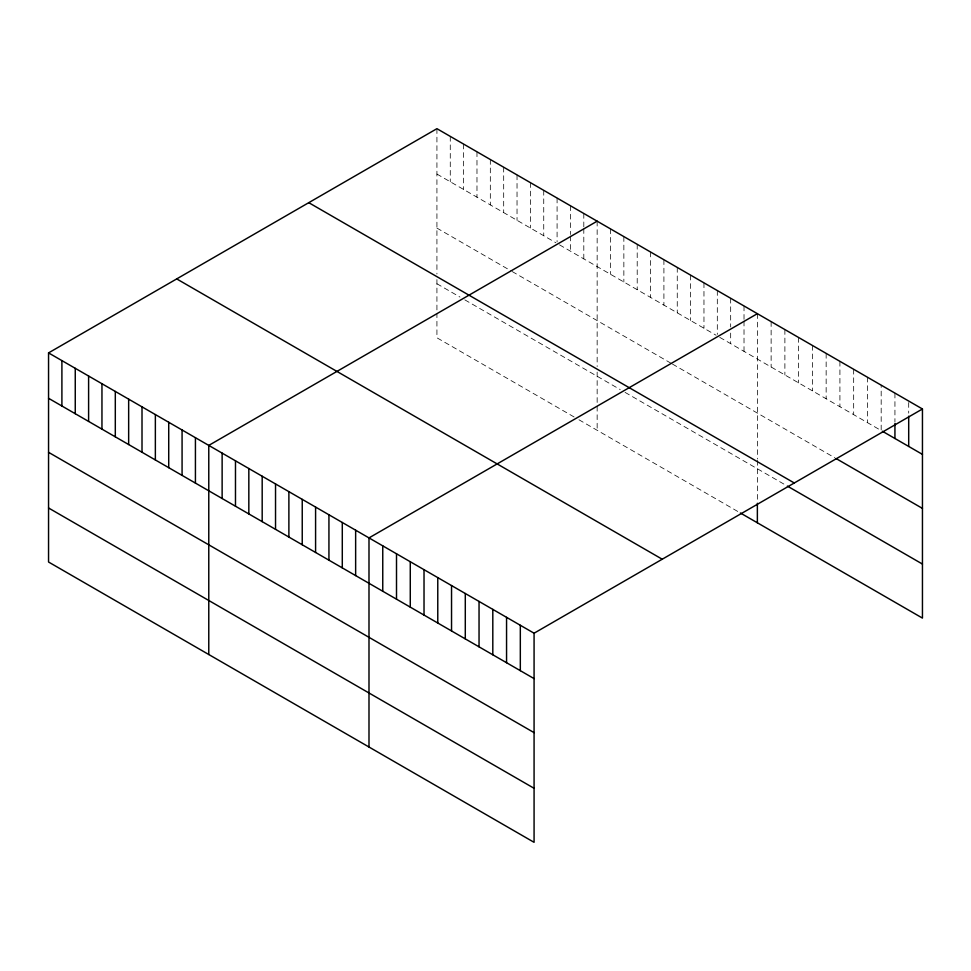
<?xml version="1.0" encoding="UTF-8"?>
<svg xmlns="http://www.w3.org/2000/svg" width="971" height="971" viewBox="0 0 971 971"><rect width="100%" height="100%" fill="white"/><g stroke="black" fill="none" stroke-linecap="round" stroke-linejoin="round"><path stroke-width="0.73" stroke-dasharray="4.86 3.64" d="M436.926 174.064L555.873 242.738M559.514 244.85L716.1 335.25M719.742 337.35L881.183 430.554L881.183 385.159M436.926 228.088L510.964 270.836M512.178 271.54L671.192 363.348M672.405 364.04L834.914 457.863M436.926 283.75L459.987 297.065M464.842 299.869L620.214 389.577M625.069 392.381L784.884 484.65M574.092 416.972L436.926 337.787L436.926 313.767M578.947 419.775L739.162 512.275M908.698 402.564L908.698 413.148M894.934 393.109L894.934 421.851M867.419 377.221L867.419 422.616M853.667 369.283L853.667 414.666M839.915 361.333L839.915 406.728M826.151 353.395L826.151 398.79M812.399 345.458L812.399 390.84M798.635 337.507L798.635 382.902M784.884 329.57L784.884 374.952M771.132 321.632L771.132 367.014M757.368 313.682L757.368 459.028M757.368 460.412L757.368 501.776M744.017 305.974L744.017 319.593M744.017 321.11L744.017 351.368M730.665 298.267L730.665 327.009M730.665 333.065L730.665 343.661M717.314 290.56L717.314 334.437M703.963 282.852L703.963 328.234M690.612 275.145L690.612 320.527M677.26 267.438L677.26 312.82M663.909 259.718L663.909 305.112M650.558 252.011L650.558 297.405M637.207 244.304L637.207 289.698M623.855 236.596L623.855 281.991M610.504 228.889L610.504 274.283M597.153 221.182L597.153 366.516M597.153 372.087L597.153 403.268M597.153 406.279L597.153 430.287M583.802 213.474L583.802 227.093M583.802 228.598L583.802 258.856M570.45 205.767L570.45 234.509M570.45 236.026L570.45 251.149M557.087 198.06L557.087 241.925M543.736 190.34L543.736 235.735M530.384 182.633L530.384 228.027M517.033 174.926L517.033 220.32M503.682 167.218L503.682 212.613M490.331 159.511L490.331 204.893M476.979 151.804L476.979 197.186M463.628 144.096L463.628 189.479M450.277 136.389L450.277 181.771M436.926 128.682L436.926 274.016M436.926 279.575L436.926 310.769"/><path stroke-width="1.46" d="M48.55 352.898L534.074 633.213L534.074 842.318L48.55 562.015L48.55 352.898L436.926 128.682L922.45 408.985L922.45 618.102L740.375 512.979M597.153 221.182L208.777 445.41L208.777 654.515M757.368 313.682L368.992 537.91L368.992 747.015M534.074 633.213L922.45 408.985M882.433 431.27L922.45 454.379M836.165 458.591L922.45 508.403M308.766 202.672L794.29 482.988M787.384 486.095L922.45 564.066M176.71 278.908L662.234 559.223M48.55 398.292L534.074 678.608M48.55 452.316L534.074 732.632M48.55 507.979L534.074 788.294M908.698 416.183L908.698 446.442M894.934 423.368L894.934 438.491M757.368 503.281L757.368 522.786M520.322 625.275L520.322 670.67M506.559 617.338L506.559 662.72M492.807 609.387L492.807 654.782M479.043 601.45L479.043 646.832M465.291 593.512L465.291 638.894M451.539 585.562L451.539 630.956M437.775 577.624L437.775 623.006M424.024 569.686L424.024 615.068M410.272 561.736L410.272 607.13M396.508 553.798L396.508 599.18M382.756 545.848L382.756 591.242M355.641 530.202L355.641 575.585M342.29 522.495L342.29 567.877M328.938 514.788L328.938 560.17M315.587 507.08L315.587 552.463M302.236 499.373L302.236 544.755M288.885 491.654L288.885 537.048M275.533 483.946L275.533 529.341M262.182 476.239L262.182 521.633M248.831 468.532L248.831 513.926M235.48 460.824L235.48 506.207M222.128 453.117L222.128 498.499M195.426 437.703L195.426 483.085M182.075 429.995L182.075 475.377M168.723 422.276L168.723 467.67M155.36 414.568L155.36 459.963M142.009 406.861L142.009 452.255M128.657 399.154L128.657 444.548M115.306 391.447L115.306 436.829M101.955 383.739L101.955 429.121M88.604 376.032L88.604 421.414M75.253 368.325L75.253 413.707M61.901 360.617L61.901 405.999"/></g></svg>
